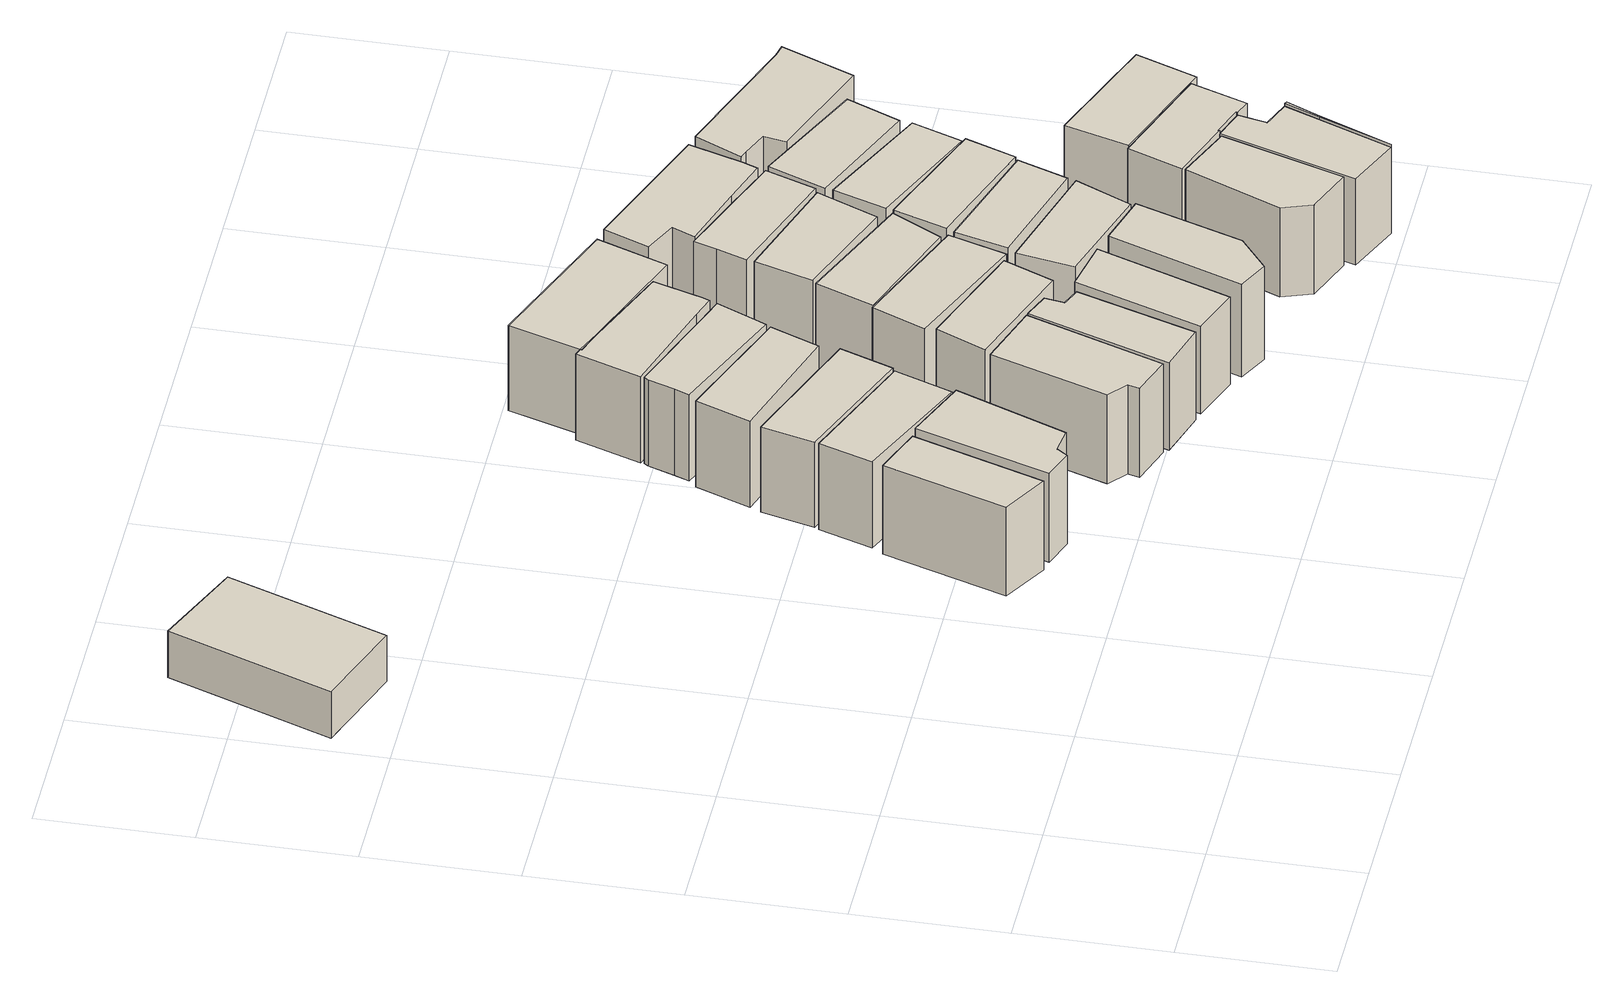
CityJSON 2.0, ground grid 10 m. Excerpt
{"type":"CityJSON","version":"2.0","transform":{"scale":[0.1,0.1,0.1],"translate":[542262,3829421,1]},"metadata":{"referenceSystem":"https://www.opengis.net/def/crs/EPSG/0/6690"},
"CityObjects":{
"building1":{"type":"Building","attributes":{"計測周辺長":35.94,"1/2500図郭":94,"区名":"住之江区","町丁目名称":"新北島８丁目","街区番号":2,"class":"3001","usage":"422","measuredHeight":3.5,"storeysAboveGround":1,"BuildingDetailAttribute.buildingRoofEdgeArea":74.88,"BuildingDetailAttribute.buildingStructureType":"610","BuildingDetailAttribute.buildingStructureOrgType":"2","BuildingDetailAttribute.detailedUsage":"1407","BuildingDetailAttribute.specifiedBuildingCoverageRate":0.6,"BuildingDetailAttribute.surveyYear":2017,"BuildingRiverFloodingRiskAttribute.description":"2","BuildingRiverFloodingRiskAttribute.rank":"2","BuildingRiverFloodingRiskAttribute.depth":0.625,"BuildingRiverFloodingRiskAttribute.adminType":"1","BuildingRiverFloodingRiskAttribute.scale":"1","BuildingRiverFloodingRiskAttribute.duration":40.52,"BuildingTsunamiRiskAttribute.description":"1","BuildingTsunamiRiskAttribute.rank":"1","BuildingTsunamiRiskAttribute.depth":0.43,"BuildingHighTideRiskAttribute.description":"1","BuildingHighTideRiskAttribute.rank":"3","BuildingHighTideRiskAttribute.depth":4.03,"BuildingIDAttribute.prefecture":"27","BuildingIDAttribute.city":"27125"},"geometry":[{"type":"Solid","lod":"1","boundaries":[[[[0,1,2,3]],[[2,4,5,3]],[[1,6,4,2]],[[0,7,6,1]],[[3,5,7,0]],[[4,6,7,5]]]]}]},
"building2":{"type":"Building","attributes":{"計測周辺長":24.43,"1/2500図郭":103,"区名":"住之江区","町丁目名称":"新北島８丁目","街区番号":2,"class":"3001","usage":"411","measuredHeight":6.8,"storeysAboveGround":2,"BuildingDetailAttribute.buildingRoofEdgeArea":30.09,"BuildingDetailAttribute.buildingStructureType":"601","BuildingDetailAttribute.buildingStructureOrgType":"1","BuildingDetailAttribute.detailedUsage":"1110","BuildingDetailAttribute.specifiedBuildingCoverageRate":0.6,"BuildingDetailAttribute.surveyYear":2017,"BuildingRiverFloodingRiskAttribute.description":"2","BuildingRiverFloodingRiskAttribute.rank":"2","BuildingRiverFloodingRiskAttribute.depth":1.13,"BuildingRiverFloodingRiskAttribute.adminType":"1","BuildingRiverFloodingRiskAttribute.scale":"1","BuildingRiverFloodingRiskAttribute.duration":52.4,"BuildingTsunamiRiskAttribute.description":"1","BuildingTsunamiRiskAttribute.rank":"2","BuildingTsunamiRiskAttribute.depth":0.56,"BuildingHighTideRiskAttribute.description":"1","BuildingHighTideRiskAttribute.rank":"3","BuildingHighTideRiskAttribute.depth":4.26,"BuildingIDAttribute.prefecture":"27","BuildingIDAttribute.city":"27125"},"geometry":[{"type":"Solid","lod":"1","boundaries":[[[[8,9,10,11]],[[10,12,13,11]],[[9,14,12,10]],[[8,15,14,9]],[[11,13,15,8]],[[12,14,15,13]]]]}]},
"building3":{"type":"Building","attributes":{"計測周辺長":26.5,"1/2500図郭":103,"区名":"住之江区","町丁目名称":"新北島８丁目","街区番号":2,"class":"3001","usage":"411","measuredHeight":6.7,"storeysAboveGround":2,"BuildingDetailAttribute.buildingRoofEdgeArea":37.62,"BuildingDetailAttribute.buildingStructureType":"601","BuildingDetailAttribute.buildingStructureOrgType":"1","BuildingDetailAttribute.detailedUsage":"1110","BuildingDetailAttribute.specifiedBuildingCoverageRate":0.6,"BuildingDetailAttribute.surveyYear":2017,"BuildingRiverFloodingRiskAttribute.description":"2","BuildingRiverFloodingRiskAttribute.rank":"2","BuildingRiverFloodingRiskAttribute.depth":1.06,"BuildingRiverFloodingRiskAttribute.adminType":"1","BuildingRiverFloodingRiskAttribute.scale":"1","BuildingRiverFloodingRiskAttribute.duration":52.48,"BuildingTsunamiRiskAttribute.description":"1","BuildingTsunamiRiskAttribute.rank":"2","BuildingTsunamiRiskAttribute.depth":0.6,"BuildingHighTideRiskAttribute.description":"1","BuildingHighTideRiskAttribute.rank":"3","BuildingHighTideRiskAttribute.depth":4.33,"BuildingIDAttribute.prefecture":"27","BuildingIDAttribute.city":"27125"},"geometry":[{"type":"Solid","lod":"1","boundaries":[[[[16,17,18,19,20,21]],[[20,22,23,21]],[[19,24,22,20]],[[18,25,24,19]],[[17,26,25,18]],[[16,27,26,17]],[[21,23,27,16]],[[22,24,25,26,27,23]]]]}]},
"building4":{"type":"Building","attributes":{"計測周辺長":24.89,"1/2500図郭":103,"区名":"住之江区","町丁目名称":"新北島８丁目","街区番号":2,"class":"3001","usage":"411","measuredHeight":6.6,"storeysAboveGround":2,"BuildingDetailAttribute.buildingRoofEdgeArea":33.19,"BuildingDetailAttribute.buildingStructureType":"601","BuildingDetailAttribute.buildingStructureOrgType":"1","BuildingDetailAttribute.detailedUsage":"1110","BuildingDetailAttribute.specifiedBuildingCoverageRate":0.6,"BuildingDetailAttribute.surveyYear":2017,"BuildingRiverFloodingRiskAttribute.description":"2","BuildingRiverFloodingRiskAttribute.rank":"2","BuildingRiverFloodingRiskAttribute.depth":1.06,"BuildingRiverFloodingRiskAttribute.adminType":"1","BuildingRiverFloodingRiskAttribute.scale":"1","BuildingRiverFloodingRiskAttribute.duration":52.48,"BuildingTsunamiRiskAttribute.description":"1","BuildingTsunamiRiskAttribute.rank":"2","BuildingTsunamiRiskAttribute.depth":0.6,"BuildingHighTideRiskAttribute.description":"1","BuildingHighTideRiskAttribute.rank":"3","BuildingHighTideRiskAttribute.depth":4.33,"BuildingIDAttribute.prefecture":"27","BuildingIDAttribute.city":"27125"},"geometry":[{"type":"Solid","lod":"1","boundaries":[[[[28,29,30,31]],[[30,32,33,31]],[[29,34,32,30]],[[28,35,34,29]],[[31,33,35,28]],[[32,34,35,33]]]]}]},
"building5":{"type":"Building","attributes":{"計測周辺長":25.32,"1/2500図郭":103,"区名":"住之江区","町丁目名称":"新北島８丁目","街区番号":2,"class":"3001","usage":"411","measuredHeight":6.4,"storeysAboveGround":2,"BuildingDetailAttribute.buildingRoofEdgeArea":32.97,"BuildingDetailAttribute.buildingStructureType":"601","BuildingDetailAttribute.buildingStructureOrgType":"1","BuildingDetailAttribute.detailedUsage":"1110","BuildingDetailAttribute.specifiedBuildingCoverageRate":0.6,"BuildingDetailAttribute.surveyYear":2017,"BuildingRiverFloodingRiskAttribute.description":"2","BuildingRiverFloodingRiskAttribute.rank":"2","BuildingRiverFloodingRiskAttribute.depth":0.962,"BuildingRiverFloodingRiskAttribute.adminType":"1","BuildingRiverFloodingRiskAttribute.scale":"1","BuildingRiverFloodingRiskAttribute.duration":52.48,"BuildingTsunamiRiskAttribute.description":"1","BuildingTsunamiRiskAttribute.rank":"1","BuildingTsunamiRiskAttribute.depth":0.31,"BuildingHighTideRiskAttribute.description":"1","BuildingHighTideRiskAttribute.rank":"3","BuildingHighTideRiskAttribute.depth":4.06,"BuildingIDAttribute.prefecture":"27","BuildingIDAttribute.city":"27125"},"geometry":[{"type":"Solid","lod":"1","boundaries":[[[[36,37,38,39]],[[38,40,41,39]],[[37,42,40,38]],[[36,43,42,37]],[[39,41,43,36]],[[40,42,43,41]]]]}]},
"building6":{"type":"Building","attributes":{"計測周辺長":27.62,"1/2500図郭":103,"区名":"住之江区","町丁目名称":"新北島８丁目","街区番号":2,"class":"3001","usage":"411","measuredHeight":6.7,"storeysAboveGround":2,"BuildingDetailAttribute.buildingRoofEdgeArea":41.19,"BuildingDetailAttribute.buildingStructureType":"601","BuildingDetailAttribute.buildingStructureOrgType":"1","BuildingDetailAttribute.detailedUsage":"1110","BuildingDetailAttribute.specifiedBuildingCoverageRate":0.6,"BuildingDetailAttribute.surveyYear":2017,"BuildingRiverFloodingRiskAttribute.description":"2","BuildingRiverFloodingRiskAttribute.rank":"2","BuildingRiverFloodingRiskAttribute.depth":1.26,"BuildingRiverFloodingRiskAttribute.adminType":"1","BuildingRiverFloodingRiskAttribute.scale":"1","BuildingRiverFloodingRiskAttribute.duration":52.48,"BuildingTsunamiRiskAttribute.description":"1","BuildingTsunamiRiskAttribute.rank":"2","BuildingTsunamiRiskAttribute.depth":0.86,"BuildingHighTideRiskAttribute.description":"1","BuildingHighTideRiskAttribute.rank":"3","BuildingHighTideRiskAttribute.depth":4.58,"BuildingIDAttribute.prefecture":"27","BuildingIDAttribute.city":"27125"},"geometry":[{"type":"Solid","lod":"1","boundaries":[[[[44,45,46,47,48,49]],[[48,50,51,49]],[[47,52,50,48]],[[46,53,52,47]],[[45,54,53,46]],[[44,55,54,45]],[[49,51,55,44]],[[50,52,53,54,55,51]]]]}]},
"building7":{"type":"Building","attributes":{"計測周辺長":24.53,"1/2500図郭":103,"区名":"住之江区","町丁目名称":"新北島８丁目","街区番号":2,"class":"3001","usage":"411","measuredHeight":6.5,"storeysAboveGround":2,"BuildingDetailAttribute.buildingRoofEdgeArea":31.38,"BuildingDetailAttribute.buildingStructureType":"601","BuildingDetailAttribute.buildingStructureOrgType":"1","BuildingDetailAttribute.detailedUsage":"1110","BuildingDetailAttribute.specifiedBuildingCoverageRate":0.6,"BuildingDetailAttribute.surveyYear":2017,"BuildingRiverFloodingRiskAttribute.description":"2","BuildingRiverFloodingRiskAttribute.rank":"2","BuildingRiverFloodingRiskAttribute.depth":0.957,"BuildingRiverFloodingRiskAttribute.adminType":"1","BuildingRiverFloodingRiskAttribute.scale":"1","BuildingRiverFloodingRiskAttribute.duration":45.97,"BuildingTsunamiRiskAttribute.description":"1","BuildingTsunamiRiskAttribute.rank":"1","BuildingTsunamiRiskAttribute.depth":0.31,"BuildingHighTideRiskAttribute.description":"1","BuildingHighTideRiskAttribute.rank":"3","BuildingHighTideRiskAttribute.depth":4.06,"BuildingIDAttribute.prefecture":"27","BuildingIDAttribute.city":"27125"},"geometry":[{"type":"Solid","lod":"1","boundaries":[[[[56,57,58,59]],[[58,60,61,59]],[[57,62,60,58]],[[56,63,62,57]],[[59,61,63,56]],[[60,62,63,61]]]]}]},
"building8":{"type":"Building","attributes":{"計測周辺長":23.81,"1/2500図郭":103,"区名":"住之江区","町丁目名称":"新北島８丁目","街区番号":2,"class":"3001","usage":"411","measuredHeight":6.5,"storeysAboveGround":2,"BuildingDetailAttribute.buildingRoofEdgeArea":29.16,"BuildingDetailAttribute.buildingStructureType":"601","BuildingDetailAttribute.buildingStructureOrgType":"1","BuildingDetailAttribute.detailedUsage":"1110","BuildingDetailAttribute.specifiedBuildingCoverageRate":0.6,"BuildingDetailAttribute.surveyYear":2017,"BuildingRiverFloodingRiskAttribute.description":"2","BuildingRiverFloodingRiskAttribute.rank":"2","BuildingRiverFloodingRiskAttribute.depth":1.16,"BuildingRiverFloodingRiskAttribute.adminType":"1","BuildingRiverFloodingRiskAttribute.scale":"1","BuildingRiverFloodingRiskAttribute.duration":45.97,"BuildingTsunamiRiskAttribute.description":"1","BuildingTsunamiRiskAttribute.rank":"1","BuildingTsunamiRiskAttribute.depth":0.31,"BuildingHighTideRiskAttribute.description":"1","BuildingHighTideRiskAttribute.rank":"3","BuildingHighTideRiskAttribute.depth":4.06,"BuildingIDAttribute.prefecture":"27","BuildingIDAttribute.city":"27125"},"geometry":[{"type":"Solid","lod":"1","boundaries":[[[[64,65,66,67,68,69,70]],[[69,71,72,70]],[[68,73,71,69]],[[67,74,73,68]],[[66,75,74,67]],[[65,76,75,66]],[[64,77,76,65]],[[70,72,77,64]],[[71,73,74,75,76,77,72]]]]}]},
"building9":{"type":"Building","attributes":{"計測周辺長":25.95,"1/2500図郭":103,"区名":"住之江区","町丁目名称":"新北島８丁目","街区番号":2,"class":"3001","usage":"411","measuredHeight":6.6,"storeysAboveGround":2,"BuildingDetailAttribute.buildingRoofEdgeArea":31.06,"BuildingDetailAttribute.buildingStructureType":"601","BuildingDetailAttribute.buildingStructureOrgType":"1","BuildingDetailAttribute.detailedUsage":"1110","BuildingDetailAttribute.specifiedBuildingCoverageRate":0.6,"BuildingDetailAttribute.surveyYear":2017,"BuildingRiverFloodingRiskAttribute.description":"2","BuildingRiverFloodingRiskAttribute.rank":"2","BuildingRiverFloodingRiskAttribute.depth":1.16,"BuildingRiverFloodingRiskAttribute.adminType":"1","BuildingRiverFloodingRiskAttribute.scale":"1","BuildingRiverFloodingRiskAttribute.duration":52.48,"BuildingTsunamiRiskAttribute.description":"1","BuildingTsunamiRiskAttribute.rank":"2","BuildingTsunamiRiskAttribute.depth":0.82,"BuildingHighTideRiskAttribute.description":"1","BuildingHighTideRiskAttribute.rank":"3","BuildingHighTideRiskAttribute.depth":4.58,"BuildingIDAttribute.prefecture":"27","BuildingIDAttribute.city":"27125"},"geometry":[{"type":"Solid","lod":"1","boundaries":[[[[78,79,80,81,82,83]],[[82,84,85,83]],[[81,86,84,82]],[[80,87,86,81]],[[79,88,87,80]],[[78,89,88,79]],[[83,85,89,78]],[[84,86,87,88,89,85]]]]}]},
"building10":{"type":"Building","attributes":{"計測周辺長":23.14,"1/2500図郭":103,"区名":"住之江区","町丁目名称":"新北島８丁目","街区番号":2,"class":"3001","usage":"411","measuredHeight":6.9,"storeysAboveGround":2,"BuildingDetailAttribute.buildingRoofEdgeArea":28.5,"BuildingDetailAttribute.buildingStructureType":"601","BuildingDetailAttribute.buildingStructureOrgType":"1","BuildingDetailAttribute.detailedUsage":"1110","BuildingDetailAttribute.specifiedBuildingCoverageRate":0.6,"BuildingDetailAttribute.surveyYear":2017,"BuildingRiverFloodingRiskAttribute.description":"2","BuildingRiverFloodingRiskAttribute.rank":"2","BuildingRiverFloodingRiskAttribute.depth":1.16,"BuildingRiverFloodingRiskAttribute.adminType":"1","BuildingRiverFloodingRiskAttribute.scale":"1","BuildingRiverFloodingRiskAttribute.duration":52.48,"BuildingTsunamiRiskAttribute.description":"1","BuildingTsunamiRiskAttribute.rank":"2","BuildingTsunamiRiskAttribute.depth":0.73,"BuildingHighTideRiskAttribute.description":"1","BuildingHighTideRiskAttribute.rank":"3","BuildingHighTideRiskAttribute.depth":4.47,"BuildingIDAttribute.prefecture":"27","BuildingIDAttribute.city":"27125"},"geometry":[{"type":"Solid","lod":"1","boundaries":[[[[90,91,92,93]],[[92,94,95,93]],[[91,96,94,92]],[[90,97,96,91]],[[93,95,97,90]],[[94,96,97,95]]]]}]},
"building11":{"type":"Building","attributes":{"計測周辺長":25.79,"1/2500図郭":94,"区名":"住之江区","町丁目名称":"新北島８丁目","街区番号":2,"class":"3001","usage":"411","measuredHeight":6.5,"storeysAboveGround":2,"BuildingDetailAttribute.buildingRoofEdgeArea":36.61,"BuildingDetailAttribute.buildingStructureType":"601","BuildingDetailAttribute.buildingStructureOrgType":"1","BuildingDetailAttribute.detailedUsage":"1110","BuildingDetailAttribute.specifiedBuildingCoverageRate":0.6,"BuildingDetailAttribute.surveyYear":2017,"BuildingRiverFloodingRiskAttribute.description":"2","BuildingRiverFloodingRiskAttribute.rank":"2","BuildingRiverFloodingRiskAttribute.depth":0.857,"BuildingRiverFloodingRiskAttribute.adminType":"1","BuildingRiverFloodingRiskAttribute.scale":"1","BuildingRiverFloodingRiskAttribute.duration":45.97,"BuildingTsunamiRiskAttribute.description":"1","BuildingTsunamiRiskAttribute.rank":"1","BuildingTsunamiRiskAttribute.depth":0.2,"BuildingHighTideRiskAttribute.description":"1","BuildingHighTideRiskAttribute.rank":"3","BuildingHighTideRiskAttribute.depth":3.94,"BuildingIDAttribute.prefecture":"27","BuildingIDAttribute.city":"27125"},"geometry":[{"type":"Solid","lod":"1","boundaries":[[[[98,99,100,101,102,103,104,105,106]],[[105,107,108,106]],[[104,109,107,105]],[[103,110,109,104]],[[102,111,110,103]],[[101,112,111,102]],[[100,113,112,101]],[[99,114,113,100]],[[98,115,114,99]],[[106,108,115,98]],[[107,109,110,111,112,113,114,115,108]]]]}]},
"building12":{"type":"Building","attributes":{"計測周辺長":25.17,"1/2500図郭":103,"区名":"住之江区","町丁目名称":"新北島８丁目","街区番号":2,"class":"3001","usage":"411","measuredHeight":6.6,"storeysAboveGround":2,"BuildingDetailAttribute.buildingRoofEdgeArea":31.81,"BuildingDetailAttribute.buildingStructureType":"601","BuildingDetailAttribute.buildingStructureOrgType":"1","BuildingDetailAttribute.detailedUsage":"1110","BuildingDetailAttribute.specifiedBuildingCoverageRate":0.6,"BuildingDetailAttribute.surveyYear":2017,"BuildingRiverFloodingRiskAttribute.description":"2","BuildingRiverFloodingRiskAttribute.rank":"2","BuildingRiverFloodingRiskAttribute.depth":1.06,"BuildingRiverFloodingRiskAttribute.adminType":"1","BuildingRiverFloodingRiskAttribute.scale":"1","BuildingRiverFloodingRiskAttribute.duration":52.48,"BuildingTsunamiRiskAttribute.description":"1","BuildingTsunamiRiskAttribute.rank":"2","BuildingTsunamiRiskAttribute.depth":0.82,"BuildingHighTideRiskAttribute.description":"1","BuildingHighTideRiskAttribute.rank":"3","BuildingHighTideRiskAttribute.depth":4.58,"BuildingIDAttribute.prefecture":"27","BuildingIDAttribute.city":"27125"},"geometry":[{"type":"Solid","lod":"1","boundaries":[[[[116,117,118,119]],[[118,120,121,119]],[[117,122,120,118]],[[116,123,122,117]],[[119,121,123,116]],[[120,122,123,121]]]]}]},
"building13":{"type":"Building","attributes":{"計測周辺長":25.36,"1/2500図郭":103,"区名":"住之江区","町丁目名称":"新北島８丁目","街区番号":2,"class":"3001","usage":"411","measuredHeight":6.7,"storeysAboveGround":2,"BuildingDetailAttribute.buildingRoofEdgeArea":34.09,"BuildingDetailAttribute.buildingStructureType":"601","BuildingDetailAttribute.buildingStructureOrgType":"1","BuildingDetailAttribute.detailedUsage":"1110","BuildingDetailAttribute.specifiedBuildingCoverageRate":0.6,"BuildingDetailAttribute.surveyYear":2017,"BuildingRiverFloodingRiskAttribute.description":"2","BuildingRiverFloodingRiskAttribute.rank":"2","BuildingRiverFloodingRiskAttribute.depth":1.06,"BuildingRiverFloodingRiskAttribute.adminType":"1","BuildingRiverFloodingRiskAttribute.scale":"1","BuildingRiverFloodingRiskAttribute.duration":52.48,"BuildingTsunamiRiskAttribute.description":"1","BuildingTsunamiRiskAttribute.rank":"2","BuildingTsunamiRiskAttribute.depth":0.73,"BuildingHighTideRiskAttribute.description":"1","BuildingHighTideRiskAttribute.rank":"3","BuildingHighTideRiskAttribute.depth":4.47,"BuildingIDAttribute.prefecture":"27","BuildingIDAttribute.city":"27125"},"geometry":[{"type":"Solid","lod":"1","boundaries":[[[[124,125,126,127]],[[126,128,129,127]],[[125,130,128,126]],[[124,131,130,125]],[[127,129,131,124]],[[128,130,131,129]]]]}]},
"building14":{"type":"Building","attributes":{"計測周辺長":29.87,"1/2500図郭":94,"区名":"住之江区","町丁目名称":"新北島８丁目","街区番号":2,"class":"3001","usage":"411","measuredHeight":6.4,"storeysAboveGround":2,"BuildingDetailAttribute.buildingRoofEdgeArea":49.22,"BuildingDetailAttribute.buildingStructureType":"601","BuildingDetailAttribute.buildingStructureOrgType":"1","BuildingDetailAttribute.detailedUsage":"1110","BuildingDetailAttribute.specifiedBuildingCoverageRate":0.6,"BuildingDetailAttribute.surveyYear":2017,"BuildingRiverFloodingRiskAttribute.description":"2","BuildingRiverFloodingRiskAttribute.rank":"2","BuildingRiverFloodingRiskAttribute.depth":0.857,"BuildingRiverFloodingRiskAttribute.adminType":"1","BuildingRiverFloodingRiskAttribute.scale":"1","BuildingRiverFloodingRiskAttribute.duration":45.97,"BuildingTsunamiRiskAttribute.description":"1","BuildingTsunamiRiskAttribute.rank":"1","BuildingTsunamiRiskAttribute.depth":0.2,"BuildingHighTideRiskAttribute.description":"1","BuildingHighTideRiskAttribute.rank":"3","BuildingHighTideRiskAttribute.depth":3.94,"BuildingIDAttribute.prefecture":"27","BuildingIDAttribute.city":"27125"},"geometry":[{"type":"Solid","lod":"1","boundaries":[[[[132,133,134,135,136]],[[135,137,114,136]],[[134,138,137,135]],[[133,139,138,134]],[[132,108,139,133]],[[136,114,108,132]],[[137,138,139,108,114]]]]}]},
"building15":{"type":"Building","attributes":{"計測周辺長":25.49,"1/2500図郭":103,"区名":"住之江区","町丁目名称":"新北島８丁目","街区番号":2,"class":"3001","usage":"411","measuredHeight":7,"storeysAboveGround":2,"BuildingDetailAttribute.buildingRoofEdgeArea":33.75,"BuildingDetailAttribute.buildingStructureType":"601","BuildingDetailAttribute.buildingStructureOrgType":"1","BuildingDetailAttribute.detailedUsage":"1110","BuildingDetailAttribute.specifiedBuildingCoverageRate":0.6,"BuildingDetailAttribute.surveyYear":2017,"BuildingRiverFloodingRiskAttribute.description":"2","BuildingRiverFloodingRiskAttribute.rank":"2","BuildingRiverFloodingRiskAttribute.depth":1.06,"BuildingRiverFloodingRiskAttribute.adminType":"1","BuildingRiverFloodingRiskAttribute.scale":"1","BuildingRiverFloodingRiskAttribute.duration":52.48,"BuildingTsunamiRiskAttribute.description":"1","BuildingTsunamiRiskAttribute.rank":"2","BuildingTsunamiRiskAttribute.depth":0.75,"BuildingHighTideRiskAttribute.description":"1","BuildingHighTideRiskAttribute.rank":"3","BuildingHighTideRiskAttribute.depth":4.53,"BuildingIDAttribute.prefecture":"27","BuildingIDAttribute.city":"27125"},"geometry":[{"type":"Solid","lod":"1","boundaries":[[[[140,141,142,143,144]],[[143,145,146,144]],[[142,147,145,143]],[[141,148,147,142]],[[140,149,148,141]],[[144,146,149,140]],[[145,147,148,149,146]]]]}]},
"building16":{"type":"Building","attributes":{"計測周辺長":24.12,"1/2500図郭":103,"区名":"住之江区","町丁目名称":"新北島８丁目","街区番号":2,"class":"3001","usage":"411","measuredHeight":6.6,"storeysAboveGround":2,"BuildingDetailAttribute.buildingRoofEdgeArea":31.56,"BuildingDetailAttribute.buildingStructureType":"601","BuildingDetailAttribute.buildingStructureOrgType":"1","BuildingDetailAttribute.detailedUsage":"1110","BuildingDetailAttribute.specifiedBuildingCoverageRate":0.6,"BuildingDetailAttribute.surveyYear":2017,"BuildingRiverFloodingRiskAttribute.description":"2","BuildingRiverFloodingRiskAttribute.rank":"2","BuildingRiverFloodingRiskAttribute.depth":1.06,"BuildingRiverFloodingRiskAttribute.adminType":"1","BuildingRiverFloodingRiskAttribute.scale":"1","BuildingRiverFloodingRiskAttribute.duration":52.48,"BuildingTsunamiRiskAttribute.description":"1","BuildingTsunamiRiskAttribute.rank":"2","BuildingTsunamiRiskAttribute.depth":0.59,"BuildingHighTideRiskAttribute.description":"1","BuildingHighTideRiskAttribute.rank":"3","BuildingHighTideRiskAttribute.depth":4.34,"BuildingIDAttribute.prefecture":"27","BuildingIDAttribute.city":"27125"},"geometry":[{"type":"Solid","lod":"1","boundaries":[[[[150,151,152,153]],[[152,154,155,153]],[[151,156,154,152]],[[150,157,156,151]],[[153,155,157,150]],[[154,156,157,155]]]]}]},
"building17":{"type":"Building","attributes":{"計測周辺長":23.75,"1/2500図郭":103,"区名":"住之江区","町丁目名称":"新北島８丁目","街区番号":2,"class":"3001","usage":"411","measuredHeight":6.8,"storeysAboveGround":2,"BuildingDetailAttribute.buildingRoofEdgeArea":32.03,"BuildingDetailAttribute.buildingStructureType":"601","BuildingDetailAttribute.buildingStructureOrgType":"1","BuildingDetailAttribute.detailedUsage":"1110","BuildingDetailAttribute.specifiedBuildingCoverageRate":0.6,"BuildingDetailAttribute.surveyYear":2017,"BuildingRiverFloodingRiskAttribute.description":"2","BuildingRiverFloodingRiskAttribute.rank":"2","BuildingRiverFloodingRiskAttribute.depth":0.957,"BuildingRiverFloodingRiskAttribute.adminType":"1","BuildingRiverFloodingRiskAttribute.scale":"1","BuildingRiverFloodingRiskAttribute.duration":45.97,"BuildingTsunamiRiskAttribute.description":"1","BuildingTsunamiRiskAttribute.rank":"2","BuildingTsunamiRiskAttribute.depth":0.59,"BuildingHighTideRiskAttribute.description":"1","BuildingHighTideRiskAttribute.rank":"3","BuildingHighTideRiskAttribute.depth":4.34,"BuildingIDAttribute.prefecture":"27","BuildingIDAttribute.city":"27125"},"geometry":[{"type":"Solid","lod":"1","boundaries":[[[[158,159,160,161]],[[160,162,163,161]],[[159,164,162,160]],[[158,165,164,159]],[[161,163,165,158]],[[162,164,165,163]]]]}]},
"building18":{"type":"Building","attributes":{"計測周辺長":23.15,"1/2500図郭":103,"区名":"住之江区","町丁目名称":"新北島８丁目","街区番号":2,"class":"3001","usage":"411","measuredHeight":6.8,"storeysAboveGround":2,"BuildingDetailAttribute.buildingRoofEdgeArea":30,"BuildingDetailAttribute.buildingStructureType":"601","BuildingDetailAttribute.buildingStructureOrgType":"1","BuildingDetailAttribute.detailedUsage":"1110","BuildingDetailAttribute.specifiedBuildingCoverageRate":0.6,"BuildingDetailAttribute.surveyYear":2017,"BuildingRiverFloodingRiskAttribute.description":"2","BuildingRiverFloodingRiskAttribute.rank":"2","BuildingRiverFloodingRiskAttribute.depth":1.16,"BuildingRiverFloodingRiskAttribute.adminType":"1","BuildingRiverFloodingRiskAttribute.scale":"1","BuildingRiverFloodingRiskAttribute.duration":52.48,"BuildingTsunamiRiskAttribute.description":"1","BuildingTsunamiRiskAttribute.rank":"2","BuildingTsunamiRiskAttribute.depth":0.75,"BuildingHighTideRiskAttribute.description":"1","BuildingHighTideRiskAttribute.rank":"3","BuildingHighTideRiskAttribute.depth":4.53,"BuildingIDAttribute.prefecture":"27","BuildingIDAttribute.city":"27125"},"geometry":[{"type":"Solid","lod":"1","boundaries":[[[[166,167,168,169]],[[168,170,171,169]],[[167,172,170,168]],[[166,173,172,167]],[[169,171,173,166]],[[170,172,173,171]]]]}]},
"building19":{"type":"Building","attributes":{"計測周辺長":23.1,"1/2500図郭":103,"区名":"住之江区","町丁目名称":"新北島８丁目","街区番号":2,"class":"3001","usage":"411","measuredHeight":6.9,"storeysAboveGround":2,"BuildingDetailAttribute.buildingRoofEdgeArea":28.41,"BuildingDetailAttribute.buildingStructureType":"601","BuildingDetailAttribute.buildingStructureOrgType":"1","BuildingDetailAttribute.detailedUsage":"1110","BuildingDetailAttribute.specifiedBuildingCoverageRate":0.6,"BuildingDetailAttribute.surveyYear":2017,"BuildingRiverFloodingRiskAttribute.description":"2","BuildingRiverFloodingRiskAttribute.rank":"2","BuildingRiverFloodingRiskAttribute.depth":0.962,"BuildingRiverFloodingRiskAttribute.adminType":"1","BuildingRiverFloodingRiskAttribute.scale":"1","BuildingRiverFloodingRiskAttribute.duration":52.48,"BuildingTsunamiRiskAttribute.description":"1","BuildingTsunamiRiskAttribute.rank":"2","BuildingTsunamiRiskAttribute.depth":0.53,"BuildingHighTideRiskAttribute.description":"1","BuildingHighTideRiskAttribute.rank":"3","BuildingHighTideRiskAttribute.depth":4.3,"BuildingIDAttribute.prefecture":"27","BuildingIDAttribute.city":"27125"},"geometry":[{"type":"Solid","lod":"1","boundaries":[[[[174,175,176,177]],[[176,178,179,177]],[[175,180,178,176]],[[174,181,180,175]],[[177,179,181,174]],[[178,180,181,179]]]]}]},
"building20":{"type":"Building","attributes":{"計測周辺長":23.73,"1/2500図郭":103,"区名":"住之江区","町丁目名称":"新北島８丁目","街区番号":2,"class":"3001","usage":"411","measuredHeight":6.7,"storeysAboveGround":2,"BuildingDetailAttribute.buildingRoofEdgeArea":29.77,"BuildingDetailAttribute.buildingStructureType":"601","BuildingDetailAttribute.buildingStructureOrgType":"1","BuildingDetailAttribute.detailedUsage":"1110","BuildingDetailAttribute.specifiedBuildingCoverageRate":0.6,"BuildingDetailAttribute.surveyYear":2017,"BuildingRiverFloodingRiskAttribute.description":"2","BuildingRiverFloodingRiskAttribute.rank":"2","BuildingRiverFloodingRiskAttribute.depth":0.957,"BuildingRiverFloodingRiskAttribute.adminType":"1","BuildingRiverFloodingRiskAttribute.scale":"1","BuildingRiverFloodingRiskAttribute.duration":45.97,"BuildingTsunamiRiskAttribute.description":"1","BuildingTsunamiRiskAttribute.rank":"2","BuildingTsunamiRiskAttribute.depth":0.59,"BuildingHighTideRiskAttribute.description":"1","BuildingHighTideRiskAttribute.rank":"3","BuildingHighTideRiskAttribute.depth":4.34,"BuildingIDAttribute.prefecture":"27","BuildingIDAttribute.city":"27125"},"geometry":[{"type":"Solid","lod":"1","boundaries":[[[[182,183,184,185,186,187]],[[186,188,189,187]],[[185,190,188,186]],[[184,191,190,185]],[[183,192,191,184]],[[182,193,192,183]],[[187,189,193,182]],[[188,190,191,192,193,189]]]]}]},
"building21":{"type":"Building","attributes":{"計測周辺長":24.71,"1/2500図郭":103,"区名":"住之江区","町丁目名称":"新北島８丁目","街区番号":2,"class":"3001","usage":"411","measuredHeight":6.7,"storeysAboveGround":2,"BuildingDetailAttribute.buildingRoofEdgeArea":35.78,"BuildingDetailAttribute.buildingStructureType":"601","BuildingDetailAttribute.buildingStructureOrgType":"1","BuildingDetailAttribute.detailedUsage":"1110","BuildingDetailAttribute.specifiedBuildingCoverageRate":0.6,"BuildingDetailAttribute.surveyYear":2017,"BuildingRiverFloodingRiskAttribute.description":"2","BuildingRiverFloodingRiskAttribute.rank":"2","BuildingRiverFloodingRiskAttribute.depth":1.18,"BuildingRiverFloodingRiskAttribute.adminType":"1","BuildingRiverFloodingRiskAttribute.scale":"1","BuildingRiverFloodingRiskAttribute.duration":59.18,"BuildingTsunamiRiskAttribute.description":"1","BuildingTsunamiRiskAttribute.rank":"2","BuildingTsunamiRiskAttribute.depth":0.7,"BuildingHighTideRiskAttribute.description":"1","BuildingHighTideRiskAttribute.rank":"3","BuildingHighTideRiskAttribute.depth":4.49,"BuildingIDAttribute.prefecture":"27","BuildingIDAttribute.city":"27125"},"geometry":[{"type":"Solid","lod":"1","boundaries":[[[[194,195,196,197,198]],[[197,199,200,198]],[[196,201,199,197]],[[195,202,201,196]],[[194,203,202,195]],[[198,200,203,194]],[[199,201,202,203,200]]]]}]},
"building22":{"type":"Building","attributes":{"計測周辺長":23.73,"1/2500図郭":103,"区名":"住之江区","町丁目名称":"新北島８丁目","街区番号":2,"class":"3001","usage":"411","measuredHeight":6.8,"storeysAboveGround":2,"BuildingDetailAttribute.buildingRoofEdgeArea":29.75,"BuildingDetailAttribute.buildingStructureType":"601","BuildingDetailAttribute.buildingStructureOrgType":"1","BuildingDetailAttribute.detailedUsage":"1110","BuildingDetailAttribute.specifiedBuildingCoverageRate":0.6,"BuildingDetailAttribute.surveyYear":2017,"BuildingRiverFloodingRiskAttribute.description":"2","BuildingRiverFloodingRiskAttribute.rank":"2","BuildingRiverFloodingRiskAttribute.depth":0.962,"BuildingRiverFloodingRiskAttribute.adminType":"1","BuildingRiverFloodingRiskAttribute.scale":"1","BuildingRiverFloodingRiskAttribute.duration":52.48,"BuildingTsunamiRiskAttribute.description":"1","BuildingTsunamiRiskAttribute.rank":"2","BuildingTsunamiRiskAttribute.depth":0.53,"BuildingHighTideRiskAttribute.description":"1","BuildingHighTideRiskAttribute.rank":"3","BuildingHighTideRiskAttribute.depth":4.3,"BuildingIDAttribute.prefecture":"27","BuildingIDAttribute.city":"27125"},"geometry":[{"type":"Solid","lod":"1","boundaries":[[[[204,205,206,207]],[[206,208,209,207]],[[205,210,208,206]],[[204,211,210,205]],[[207,209,211,204]],[[208,210,211,209]]]]}]},
"building23":{"type":"Building","attributes":{"計測周辺長":29.93,"1/2500図郭":94,"区名":"住之江区","町丁目名称":"新北島８丁目","街区番号":2,"class":"3001","usage":"411","measuredHeight":6.8,"storeysAboveGround":2,"BuildingDetailAttribute.buildingRoofEdgeArea":45.47,"BuildingDetailAttribute.buildingStructureType":"601","BuildingDetailAttribute.buildingStructureOrgType":"1","BuildingDetailAttribute.detailedUsage":"1110","BuildingDetailAttribute.specifiedBuildingCoverageRate":0.6,"BuildingDetailAttribute.surveyYear":2017,"BuildingRiverFloodingRiskAttribute.description":"2","BuildingRiverFloodingRiskAttribute.rank":"2","BuildingRiverFloodingRiskAttribute.depth":1.06,"BuildingRiverFloodingRiskAttribute.adminType":"1","BuildingRiverFloodingRiskAttribute.scale":"1","BuildingRiverFloodingRiskAttribute.duration":45.97,"BuildingTsunamiRiskAttribute.description":"1","BuildingTsunamiRiskAttribute.rank":"2","BuildingTsunamiRiskAttribute.depth":0.59,"BuildingHighTideRiskAttribute.description":"1","BuildingHighTideRiskAttribute.rank":"3","BuildingHighTideRiskAttribute.depth":4.33,"BuildingIDAttribute.prefecture":"27","BuildingIDAttribute.city":"27125"},"geometry":[{"type":"Solid","lod":"1","boundaries":[[[[212,213,214,215,216,217,218,219]],[[218,220,221,219]],[[217,222,220,218]],[[216,223,222,217]],[[215,224,223,216]],[[214,225,224,215]],[[213,226,225,214]],[[212,227,226,213]],[[219,221,227,212]],[[220,222,223,224,225,226,227,221]]]]}]},
"building24":{"type":"Building","attributes":{"計測周辺長":23.65,"1/2500図郭":103,"区名":"住之江区","町丁目名称":"新北島８丁目","街区番号":2,"class":"3001","usage":"411","measuredHeight":6.5,"storeysAboveGround":2,"BuildingDetailAttribute.buildingRoofEdgeArea":29.53,"BuildingDetailAttribute.buildingStructureType":"601","BuildingDetailAttribute.buildingStructureOrgType":"1","BuildingDetailAttribute.detailedUsage":"1110","BuildingDetailAttribute.specifiedBuildingCoverageRate":0.6,"BuildingDetailAttribute.surveyYear":2017,"BuildingRiverFloodingRiskAttribute.description":"2","BuildingRiverFloodingRiskAttribute.rank":"2","BuildingRiverFloodingRiskAttribute.depth":0.962,"BuildingRiverFloodingRiskAttribute.adminType":"1","BuildingRiverFloodingRiskAttribute.scale":"1","BuildingRiverFloodingRiskAttribute.duration":52.48,"BuildingTsunamiRiskAttribute.description":"1","BuildingTsunamiRiskAttribute.rank":"1","BuildingTsunamiRiskAttribute.depth":0.46,"BuildingHighTideRiskAttribute.description":"1","BuildingHighTideRiskAttribute.rank":"3","BuildingHighTideRiskAttribute.depth":4.22,"BuildingIDAttribute.prefecture":"27","BuildingIDAttribute.city":"27125"},"geometry":[{"type":"Solid","lod":"1","boundaries":[[[[228,229,230,231]],[[230,232,233,231]],[[229,234,232,230]],[[228,235,234,229]],[[231,233,235,228]],[[232,234,235,233]]]]}]},
"building25":{"type":"Building","attributes":{"計測周辺長":27.04,"1/2500図郭":103,"区名":"住之江区","町丁目名称":"新北島８丁目","街区番号":2,"class":"3001","usage":"411","measuredHeight":6.5,"storeysAboveGround":2,"BuildingDetailAttribute.buildingRoofEdgeArea":35.27,"BuildingDetailAttribute.buildingStructureType":"601","BuildingDetailAttribute.buildingStructureOrgType":"1","BuildingDetailAttribute.detailedUsage":"1110","BuildingDetailAttribute.specifiedBuildingCoverageRate":0.6,"BuildingDetailAttribute.surveyYear":2017,"BuildingRiverFloodingRiskAttribute.description":"2","BuildingRiverFloodingRiskAttribute.rank":"2","BuildingRiverFloodingRiskAttribute.depth":1.18,"BuildingRiverFloodingRiskAttribute.adminType":"1","BuildingRiverFloodingRiskAttribute.scale":"1","BuildingRiverFloodingRiskAttribute.duration":59.18,"BuildingTsunamiRiskAttribute.description":"1","BuildingTsunamiRiskAttribute.rank":"2","BuildingTsunamiRiskAttribute.depth":0.96,"BuildingHighTideRiskAttribute.description":"1","BuildingHighTideRiskAttribute.rank":"3","BuildingHighTideRiskAttribute.depth":4.74,"BuildingIDAttribute.prefecture":"27","BuildingIDAttribute.city":"27125"},"geometry":[{"type":"Solid","lod":"1","boundaries":[[[[236,237,238,239,240,241,242]],[[241,243,244,242]],[[240,245,243,241]],[[239,246,245,240]],[[238,247,246,239]],[[237,248,247,238]],[[236,249,248,237]],[[242,244,249,236]],[[243,245,246,247,248,249,244]]]]}]},
"building26":{"type":"Building","attributes":{"class":"3001","measuredHeight":6.7,"BuildingDetailAttribute.specifiedBuildingCoverageRate":0.6,"BuildingDetailAttribute.surveyYear":2017,"BuildingRiverFloodingRiskAttribute.description":"2","BuildingRiverFloodingRiskAttribute.rank":"2","BuildingRiverFloodingRiskAttribute.depth":1.38,"BuildingRiverFloodingRiskAttribute.adminType":"1","BuildingRiverFloodingRiskAttribute.scale":"1","BuildingRiverFloodingRiskAttribute.duration":59.18,"BuildingTsunamiRiskAttribute.description":"1","BuildingTsunamiRiskAttribute.rank":"2","BuildingTsunamiRiskAttribute.depth":0.96,"BuildingHighTideRiskAttribute.description":"1","BuildingHighTideRiskAttribute.rank":"3","BuildingHighTideRiskAttribute.depth":4.74,"BuildingIDAttribute.prefecture":"27","BuildingIDAttribute.city":"27125"},"geometry":[{"type":"Solid","lod":"1","boundaries":[[[[250,240,239,238,251]],[[238,252,253,251]],[[239,254,252,238]],[[240,255,254,239]],[[250,256,255,240]],[[251,253,256,250]],[[252,254,255,256,253]]]]}]},
"building27":{"type":"Building","attributes":{"計測周辺長":22.97,"1/2500図郭":103,"区名":"住之江区","町丁目名称":"新北島８丁目","街区番号":2,"class":"3001","usage":"411","measuredHeight":6.6,"storeysAboveGround":2,"BuildingDetailAttribute.buildingRoofEdgeArea":29.48,"BuildingDetailAttribute.buildingStructureType":"601","BuildingDetailAttribute.buildingStructureOrgType":"1","BuildingDetailAttribute.detailedUsage":"1110","BuildingDetailAttribute.specifiedBuildingCoverageRate":0.6,"BuildingDetailAttribute.surveyYear":2017,"BuildingRiverFloodingRiskAttribute.description":"2","BuildingRiverFloodingRiskAttribute.rank":"2","BuildingRiverFloodingRiskAttribute.depth":1.18,"BuildingRiverFloodingRiskAttribute.adminType":"1","BuildingRiverFloodingRiskAttribute.scale":"1","BuildingRiverFloodingRiskAttribute.duration":59.18,"BuildingTsunamiRiskAttribute.description":"1","BuildingTsunamiRiskAttribute.rank":"2","BuildingTsunamiRiskAttribute.depth":0.83,"BuildingHighTideRiskAttribute.description":"1","BuildingHighTideRiskAttribute.rank":"3","BuildingHighTideRiskAttribute.depth":4.62,"BuildingIDAttribute.prefecture":"27","BuildingIDAttribute.city":"27125"},"geometry":[{"type":"Solid","lod":"1","boundaries":[[[[257,258,259,260,261,262,263,264]],[[263,265,266,264]],[[262,267,265,263]],[[261,268,267,262]],[[260,269,268,261]],[[259,270,269,260]],[[258,271,270,259]],[[257,272,271,258]],[[264,266,272,257]],[[265,267,268,269,270,271,272,266]]]]}]},
"building28":{"type":"Building","attributes":{"計測周辺長":24.3,"1/2500図郭":103,"区名":"住之江区","町丁目名称":"新北島８丁目","街区番号":2,"class":"3001","usage":"411","measuredHeight":6.4,"storeysAboveGround":2,"BuildingDetailAttribute.buildingRoofEdgeArea":32.25,"BuildingDetailAttribute.buildingStructureType":"601","BuildingDetailAttribute.buildingStructureOrgType":"1","BuildingDetailAttribute.detailedUsage":"1110","BuildingDetailAttribute.specifiedBuildingCoverageRate":0.6,"BuildingDetailAttribute.surveyYear":2017,"BuildingRiverFloodingRiskAttribute.description":"2","BuildingRiverFloodingRiskAttribute.rank":"2","BuildingRiverFloodingRiskAttribute.depth":0.957,"BuildingRiverFloodingRiskAttribute.adminType":"1","BuildingRiverFloodingRiskAttribute.scale":"1","BuildingRiverFloodingRiskAttribute.duration":45.97,"BuildingTsunamiRiskAttribute.description":"1","BuildingTsunamiRiskAttribute.rank":"1","BuildingTsunamiRiskAttribute.depth":0.46,"BuildingHighTideRiskAttribute.description":"1","BuildingHighTideRiskAttribute.rank":"3","BuildingHighTideRiskAttribute.depth":4.22,"BuildingIDAttribute.prefecture":"27","BuildingIDAttribute.city":"27125"},"geometry":[{"type":"Solid","lod":"1","boundaries":[[[[273,274,275,276]],[[275,277,278,276]],[[274,279,277,275]],[[273,280,279,274]],[[276,278,280,273]],[[277,279,280,278]]]]}]},
"building29":{"type":"Building","attributes":{"計測周辺長":25,"1/2500図郭":103,"区名":"住之江区","町丁目名称":"新北島８丁目","街区番号":2,"class":"3001","usage":"411","measuredHeight":6.6,"storeysAboveGround":2,"BuildingDetailAttribute.buildingRoofEdgeArea":35.43,"BuildingDetailAttribute.buildingStructureType":"601","BuildingDetailAttribute.buildingStructureOrgType":"1","BuildingDetailAttribute.detailedUsage":"1110","BuildingDetailAttribute.specifiedBuildingCoverageRate":0.6,"BuildingDetailAttribute.surveyYear":2017,"BuildingRiverFloodingRiskAttribute.description":"2","BuildingRiverFloodingRiskAttribute.rank":"2","BuildingRiverFloodingRiskAttribute.depth":1.08,"BuildingRiverFloodingRiskAttribute.adminType":"1","BuildingRiverFloodingRiskAttribute.scale":"1","BuildingRiverFloodingRiskAttribute.duration":59.18,"BuildingTsunamiRiskAttribute.description":"1","BuildingTsunamiRiskAttribute.rank":"2","BuildingTsunamiRiskAttribute.depth":0.83,"BuildingHighTideRiskAttribute.description":"1","BuildingHighTideRiskAttribute.rank":"3","BuildingHighTideRiskAttribute.depth":4.62,"BuildingIDAttribute.prefecture":"27","BuildingIDAttribute.city":"27125"},"geometry":[{"type":"Solid","lod":"1","boundaries":[[[[281,282,283,284]],[[283,285,286,284]],[[282,287,285,283]],[[281,288,287,282]],[[284,286,288,281]],[[285,287,288,286]]]]}]},
"building30":{"type":"Building","attributes":{"計測周辺長":30.6,"1/2500図郭":103,"区名":"住之江区","町丁目名称":"新北島８丁目","街区番号":2,"class":"3001","usage":"411","measuredHeight":6.7,"storeysAboveGround":2,"BuildingDetailAttribute.buildingRoofEdgeArea":48.99,"BuildingDetailAttribute.buildingStructureType":"601","BuildingDetailAttribute.buildingStructureOrgType":"1","BuildingDetailAttribute.detailedUsage":"1110","BuildingDetailAttribute.specifiedBuildingCoverageRate":0.6,"BuildingDetailAttribute.surveyYear":2017,"BuildingRiverFloodingRiskAttribute.description":"2","BuildingRiverFloodingRiskAttribute.rank":"2","BuildingRiverFloodingRiskAttribute.depth":1.07,"BuildingRiverFloodingRiskAttribute.adminType":"1","BuildingRiverFloodingRiskAttribute.scale":"1","BuildingRiverFloodingRiskAttribute.duration":48.32,"BuildingTsunamiRiskAttribute.description":"1","BuildingTsunamiRiskAttribute.rank":"1","BuildingTsunamiRiskAttribute.depth":0.44,"BuildingHighTideRiskAttribute.description":"1","BuildingHighTideRiskAttribute.rank":"3","BuildingHighTideRiskAttribute.depth":4.22,"BuildingIDAttribute.prefecture":"27","BuildingIDAttribute.city":"27125"},"geometry":[{"type":"Solid","lod":"1","boundaries":[[[[289,290,291,292,293,294,295,296]],[[295,297,298,296]],[[294,299,297,295]],[[293,300,299,294]],[[292,301,300,293]],[[291,302,301,292]],[[290,303,302,291]],[[289,304,303,290]],[[296,298,304,289]],[[297,299,300,301,302,303,304,298]]]]}]}
},
"vertices":[
[8,538,10],[49,646,10],[109,621,10],[70,516,10],[109,621,45],[70,516,45],[49,646,45],[8,538,45],
[229,167,7],[256,248,7],[288,236,7],[259,150,7],[288,236,74],[259,150,74],[256,248,74],[229,167,74],
[267,148,7],[296,236,7],[338,219,7],[309,146,7],[292,148,7],[287,141,7],[292,148,74],[287,141,74],[309,146,74],[338,219,74],[296,236,74],[267,148,74],
[258,255,9],[270,290,9],[350,259,9],[336,221,9],[350,259,74],[336,221,74],[270,290,74],[258,255,74],
[273,293,8],[282,328,8],[368,296,8],[355,261,8],[368,296,72],[355,261,72],[282,328,72],[273,293,72],
[362,111,6],[364,119,6],[352,129,6],[378,206,6],[421,192,6],[389,102,6],[421,192,73],[389,102,73],[378,206,73],[352,129,73],[364,119,73],[362,111,73],
[285,335,8],[299,371,8],[380,341,8],[367,309,8],[380,341,73],[367,309,73],[299,371,73],[285,335,73],
[369,387,8],[397,377,8],[382,344,8],[304,376,8],[308,386,8],[314,403,8],[316,406,8],[314,403,73],[316,406,73],[308,386,73],[304,376,73],[382,344,73],[397,377,73],[369,387,73],
[392,99,6],[424,192,6],[441,185,6],[439,172,6],[451,167,6],[425,89,6],[451,167,72],[425,89,72],[439,172,72],[441,185,72],[424,192,72],[392,99,72],
[378,209,8],[393,242,8],[468,215,8],[454,182,8],[468,215,76],[454,182,76],[393,242,76],[378,209,76],
[336,448,8],[353,442,8],[411,419,8],[401,387,8],[399,382,8],[383,387,8],[316,408,8],[331,451,8],[336,449,8],[331,451,73],[336,449,73],[316,408,73],[383,387,73],[399,382,73],[401,387,73],[411,419,73],[353,442,73],[336,448,73],
[430,87,7],[459,170,7],[494,163,7],[462,75,7],[494,163,73],[462,75,73],[459,170,73],[430,87,73],
[393,249,8],[408,284,8],[488,253,8],[476,215,8],[488,253,75],[476,215,75],[408,284,75],[393,249,75],
[336,449,9],[351,496,9],[446,460,9],[429,414,9],[353,442,9],[429,414,73],[446,460,73],[351,496,73],
[472,70,6],[504,158,6],[539,148,6],[515,78,6],[492,60,6],[515,78,76],[492,60,76],[539,148,76],[504,158,76],[472,70,76],
[410,284,9],[425,322,9],[503,290,9],[485,257,9],[503,290,75],[485,257,75],[425,322,75],[410,284,75],
[425,324,9],[437,362,9],[512,338,9],[495,298,9],[512,338,77],[495,298,77],[437,362,77],[425,324,77],
[471,172,8],[478,210,8],[556,188,8],[539,151,8],[556,188,75],[539,151,75],[478,210,75],[471,172,75],
[481,215,8],[490,250,8],[568,226,8],[556,193,8],[568,226,76],[556,193,76],[490,250,76],[481,215,76],
[489,388,9],[529,373,9],[517,340,9],[439,367,9],[446,387,9],[451,402,9],[446,387,76],[451,402,76],[439,367,76],[517,340,76],[529,373,76],[489,388,76],
[562,43,6],[555,63,6],[582,126,6],[619,111,6],[593,31,6],[619,111,73],[593,31,73],[582,126,73],[555,63,73],[562,43,73],
[493,255,8],[505,290,8],[583,261,8],[571,228,8],[583,261,76],[571,228,76],[505,290,76],[493,255,76],
[544,423,9],[533,388,9],[529,378,9],[498,388,9],[454,402,9],[461,417,9],[439,427,9],[451,457,9],[439,427,77],[451,457,77],[461,417,77],[454,402,77],[498,388,77],[529,378,77],[533,388,77],[544,423,77],
[508,295,9],[520,330,9],[595,296,9],[583,263,9],[595,296,74],[583,263,74],[520,330,74],[508,295,74],
[644,106,6],[640,87,6],[658,80,6],[649,57,6],[630,9,6],[595,24,6],[624,113,6],[595,24,71],[624,113,71],[630,9,71],[649,57,71],[658,80,71],[640,87,71],[644,106,71],
[650,57,6],[660,79,6],[658,80,73],[660,79,73],[649,57,73],[630,9,73],[650,57,73],
[624,113,7],[582,128,7],[596,164,7],[667,139,7],[654,102,7],[644,106,7],[644,107,7],[624,114,7],[644,107,73],[624,114,73],[644,106,73],[654,102,73],[667,139,73],[596,164,73],[582,128,73],[624,113,73],
[522,335,9],[537,373,9],[612,339,9],[597,304,9],[612,339,73],[597,304,73],[537,373,73],[522,335,73],
[599,164,7],[611,206,7],[689,177,7],[674,137,7],[689,177,73],[674,137,73],[611,206,73],[599,164,73],
[643,389,9],[652,387,9],[632,339,9],[559,366,9],[562,381,9],[544,388,9],[539,390,9],[554,421,9],[539,390,76],[554,421,76],[544,388,76],[562,381,76],[559,366,76],[632,339,76],[652,387,76],[643,389,76]
]}
